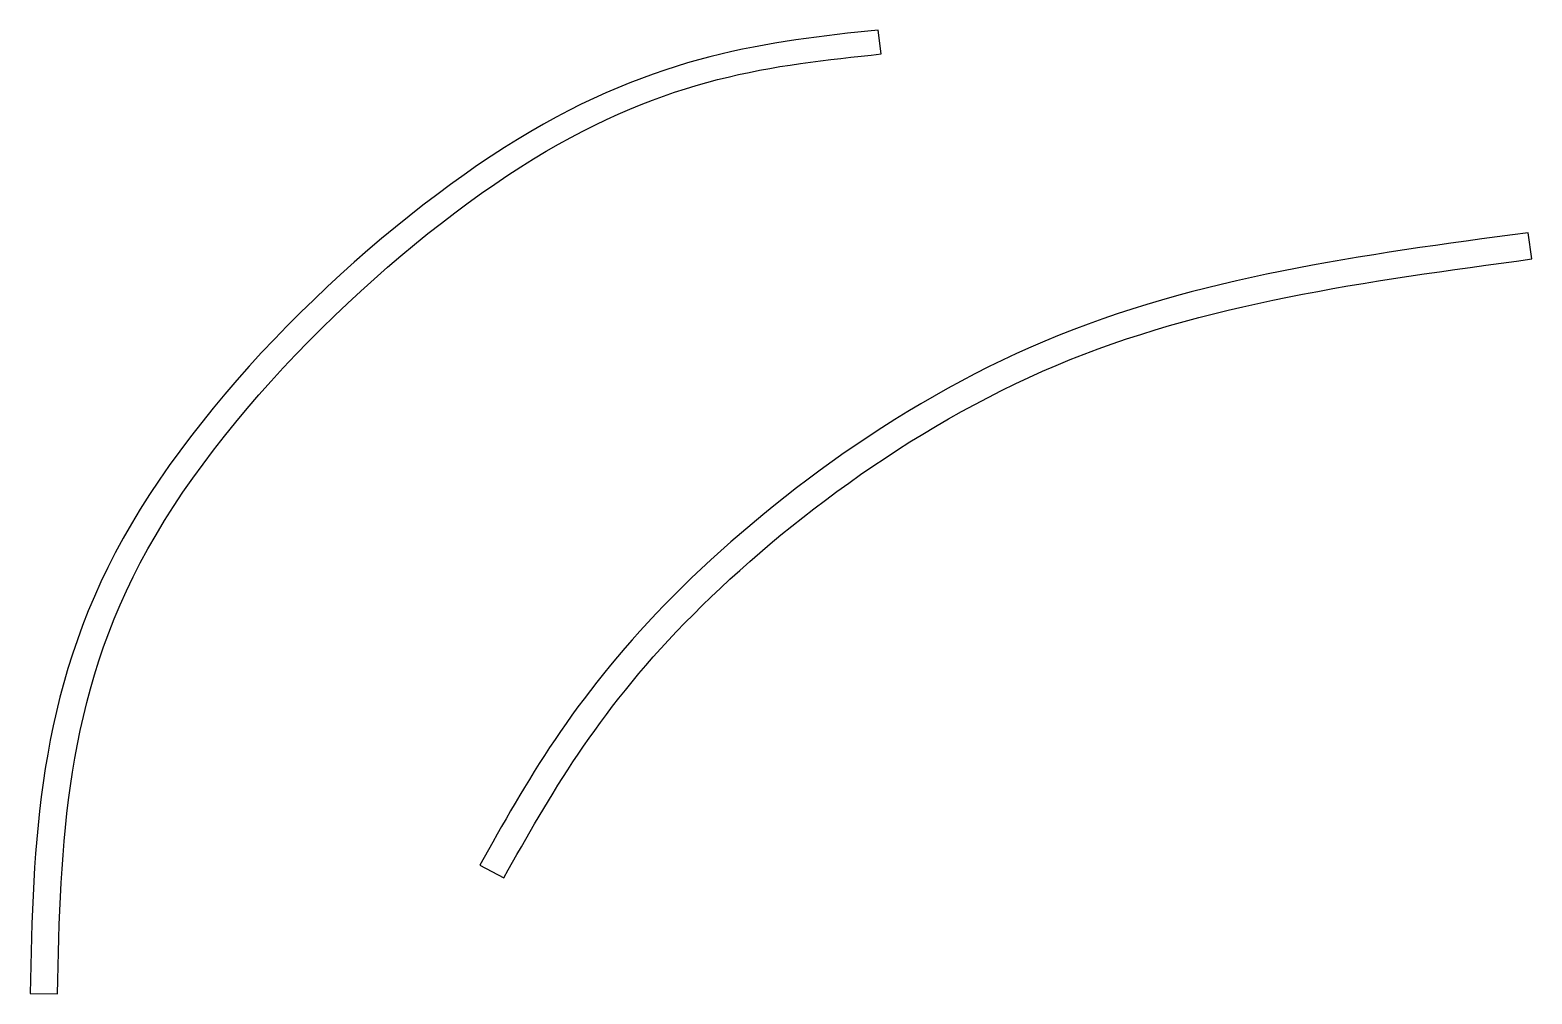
# Model space of a CAD drawing. Extents: x 153.2 to 193.9, y 732.4 to 758.5.
import ezdxf

# ---------------------------------------------------------------- set-up
doc = ezdxf.new("R2010")
doc.units = 0
doc.layers.add('Warstwa_1', color=7, linetype='CONTINUOUS')

msp = doc.modelspace()

# ---------------------------------------------------------------- linework, layer by layer
at = {"layer": 'Warstwa_1', "color": 7}
for points in [[(176.288179, 757.871776), (176.200078, 758.520094)], [(193.914828, 752.316965), (193.809634, 753.028308)], [(165.408667, 735.892413), (166.067467, 735.552666)], [(153.228053, 732.416757), (153.971354, 732.4023)]]:
    msp.add_lwpolyline(points, dxfattribs=at)
for points in [[(176.200078, 758.520094), (173.270387, 758.2104), (170.229662, 757.879954), (166.43753, 755.557299)], [(166.867007, 755.029032), (170.534727, 757.275483), (173.358459, 757.562083), (176.288179, 757.871776)], [(166.43753, 755.557299), (162.645398, 753.234633), (158.098598, 748.963137), (155.749895, 744.748138)], [(156.421678, 744.464769), (158.690614, 748.536622), (163.199316, 752.782584), (166.867007, 755.029032)], [(193.809634, 753.028308), (189.346088, 752.42912), (184.84776, 751.83152), (180.721933, 750.0927)], [(181.026431, 749.434442), (185.026003, 751.120058), (189.451281, 751.71778), (193.914828, 752.316965)], [(180.721933, 750.0927), (176.596106, 748.353869), (172.90605, 745.505691), (170.418988, 742.947437)], [(170.967067, 742.453744), (173.390831, 744.946892), (177.026888, 747.748834), (181.026431, 749.434442)], [(155.749895, 744.748138), (153.401221, 740.533147), (153.316806, 736.443037), (153.228053, 732.416757)], [(153.971354, 732.4023), (154.060078, 736.428577), (154.152771, 740.392906), (156.421678, 744.464769)], [(170.418988, 742.947437), (167.93187, 740.389181), (166.658491, 738.118032), (165.408667, 735.892413)], [(166.067467, 735.552666), (167.317319, 737.778285), (168.543275, 739.960594), (170.967067, 742.453744)]]:
    msp.add_open_spline(points, degree=3, dxfattribs=at)

doc.saveas('drawing.dxf')
